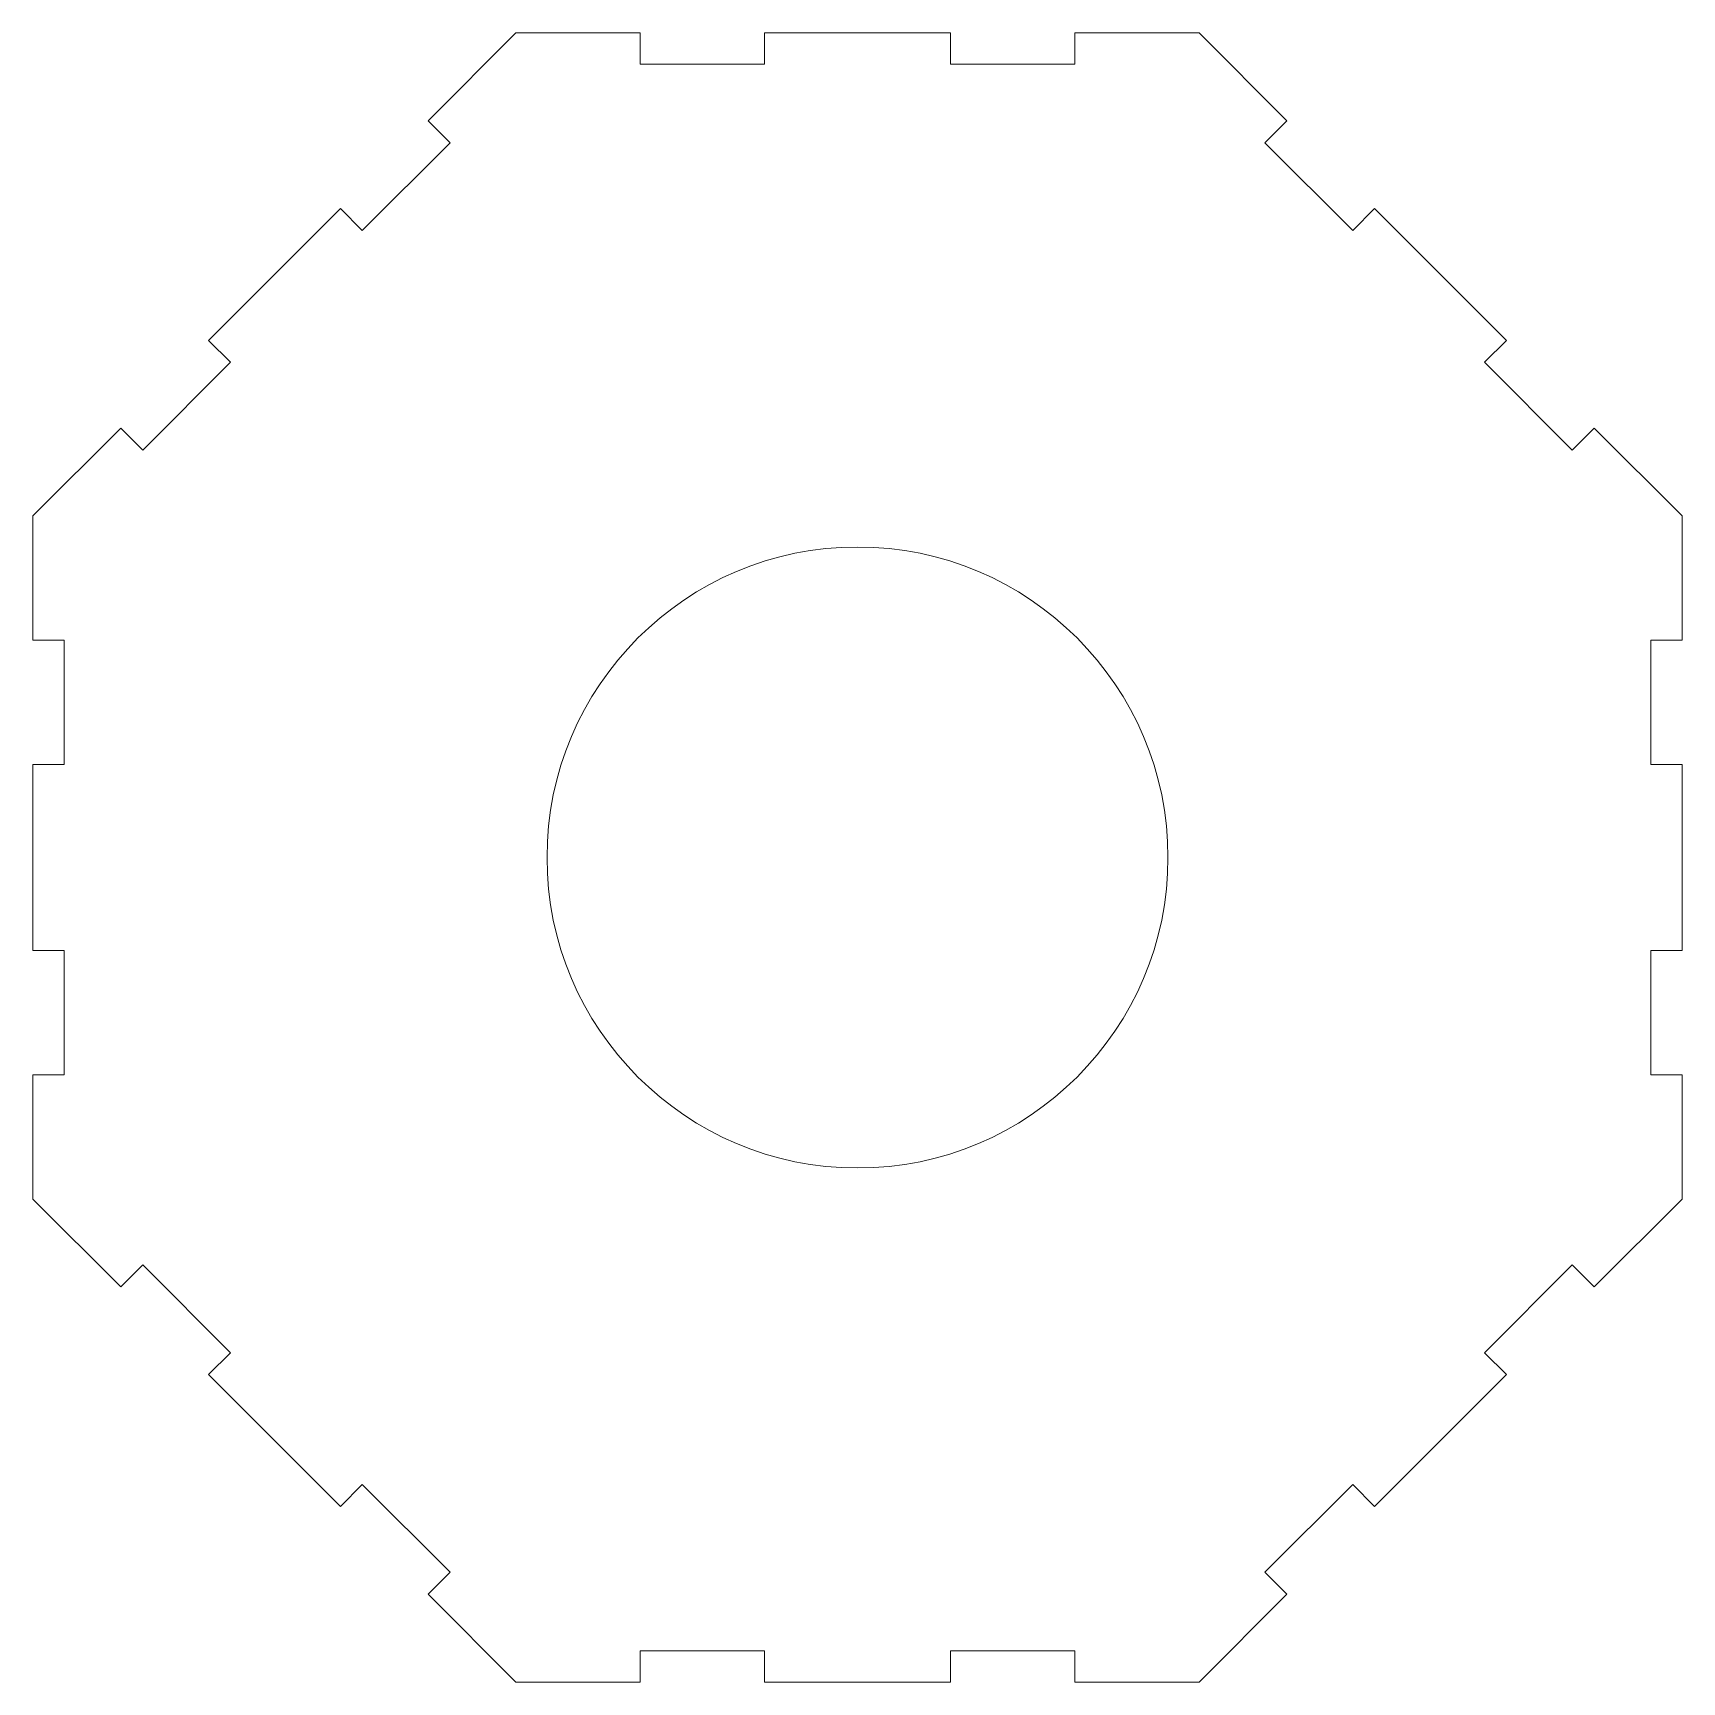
# Model space of a CAD drawing. Header units: inches. Extents: x -3.32 to 3.32, y -3.32 to 3.32.
import ezdxf

# ---------------------------------------------------------------- set-up
doc = ezdxf.new("R2010")
doc.units = ezdxf.units.IN
doc.header["$MEASUREMENT"] = 0

msp = doc.modelspace()

# ---------------------------------------------------------------- linework, layer by layer
at = {"color": 7, "linetype": 'Continuous', "lineweight": 15}
for p, q in [((-1.375, 3.3195), (-1.7286, 2.966)), ((-0.875, 3.3195), (-1.375, 3.3195)), ((-0.875, 3.3195), (-0.875, 3.1945)), ((0.375, 3.3195), (-0.375, 3.3195)), ((-0.375, 3.3195), (-0.375, 3.1945)), ((0.375, 3.3195), (0.375, 3.1945)), ((1.375, 3.3195), (0.875, 3.3195)), ((0.875, 3.3195), (0.875, 3.1945)), ((1.7286, 2.966), (1.375, 3.3195)), ((-0.875, 3.1945), (-0.375, 3.1945)), ((0.875, 3.1945), (0.375, 3.1945)), ((-1.7286, 2.966), (-1.6402, 2.8776)), ((1.7286, 2.966), (1.6402, 2.8776)), ((-1.6402, 2.8776), (-1.9937, 2.524)), ((1.6402, 2.8776), (1.9937, 2.524)), ((-2.0821, 2.6124), (-2.6124, 2.0821)), ((-2.0821, 2.6124), (-1.9937, 2.524)), ((2.0821, 2.6124), (1.9937, 2.524)), ((2.6124, 2.0821), (2.0821, 2.6124)), ((-2.6124, 2.0821), (-2.524, 1.9937)), ((2.6124, 2.0821), (2.524, 1.9937)), ((-2.8776, 1.6402), (-2.524, 1.9937)), ((2.8776, 1.6402), (2.524, 1.9937)), ((-2.966, 1.7286), (-3.3195, 1.375)), ((-2.966, 1.7286), (-2.8776, 1.6402)), ((2.966, 1.7286), (2.8776, 1.6402)), ((3.3195, 1.375), (2.966, 1.7286)), ((-3.3195, 1.375), (-3.3195, 0.875)), ((3.3195, 0.875), (3.3195, 1.375)), ((-3.3195, 0.875), (-3.1945, 0.875)), ((-3.1945, 0.875), (-3.1945, 0.375)), ((3.1945, 0.875), (3.1945, 0.375)), ((3.3195, 0.875), (3.1945, 0.875)), ((-3.3195, 0.375), (-3.1945, 0.375)), ((-3.3195, 0.375), (-3.3195, -0.375)), ((3.3195, 0.375), (3.1945, 0.375)), ((3.3195, -0.375), (3.3195, 0.375)), ((-3.3195, -0.375), (-3.1945, -0.375)), ((-3.1945, -0.875), (-3.1945, -0.375)), ((3.1945, -0.875), (3.1945, -0.375)), ((3.3195, -0.375), (3.1945, -0.375)), ((-3.3195, -0.875), (-3.1945, -0.875)), ((-3.3195, -0.875), (-3.3195, -1.375)), ((3.3195, -0.875), (3.1945, -0.875)), ((3.3195, -1.375), (3.3195, -0.875)), ((-3.3195, -1.375), (-2.966, -1.7286)), ((2.966, -1.7286), (3.3195, -1.375)), ((-2.966, -1.7286), (-2.8776, -1.6402)), ((-2.8776, -1.6402), (-2.524, -1.9937)), ((2.8776, -1.6402), (2.524, -1.9937)), ((2.966, -1.7286), (2.8776, -1.6402)), ((-2.6124, -2.0821), (-2.524, -1.9937)), ((2.6124, -2.0821), (2.524, -1.9937)), ((-2.6124, -2.0821), (-2.0821, -2.6124)), ((2.0821, -2.6124), (2.6124, -2.0821)), ((-2.0821, -2.6124), (-1.9937, -2.524)), ((-1.6402, -2.8776), (-1.9937, -2.524)), ((1.6402, -2.8776), (1.9937, -2.524)), ((2.0821, -2.6124), (1.9937, -2.524)), ((-1.7286, -2.966), (-1.6402, -2.8776)), ((1.7286, -2.966), (1.6402, -2.8776)), ((-1.7286, -2.966), (-1.375, -3.3195)), ((1.375, -3.3195), (1.7286, -2.966)), ((-0.875, -3.3195), (-0.875, -3.1945)), ((-0.875, -3.1945), (-0.375, -3.1945)), ((-0.375, -3.3195), (-0.375, -3.1945)), ((0.375, -3.3195), (0.375, -3.1945)), ((0.875, -3.1945), (0.375, -3.1945)), ((0.875, -3.3195), (0.875, -3.1945)), ((-1.375, -3.3195), (-0.875, -3.3195)), ((-0.375, -3.3195), (0.375, -3.3195)), ((0.875, -3.3195), (1.375, -3.3195))]:
    msp.add_line(p, q, dxfattribs=at)
msp.add_circle((0, 0), 1.25, dxfattribs=at)

doc.saveas('drawing.dxf')
